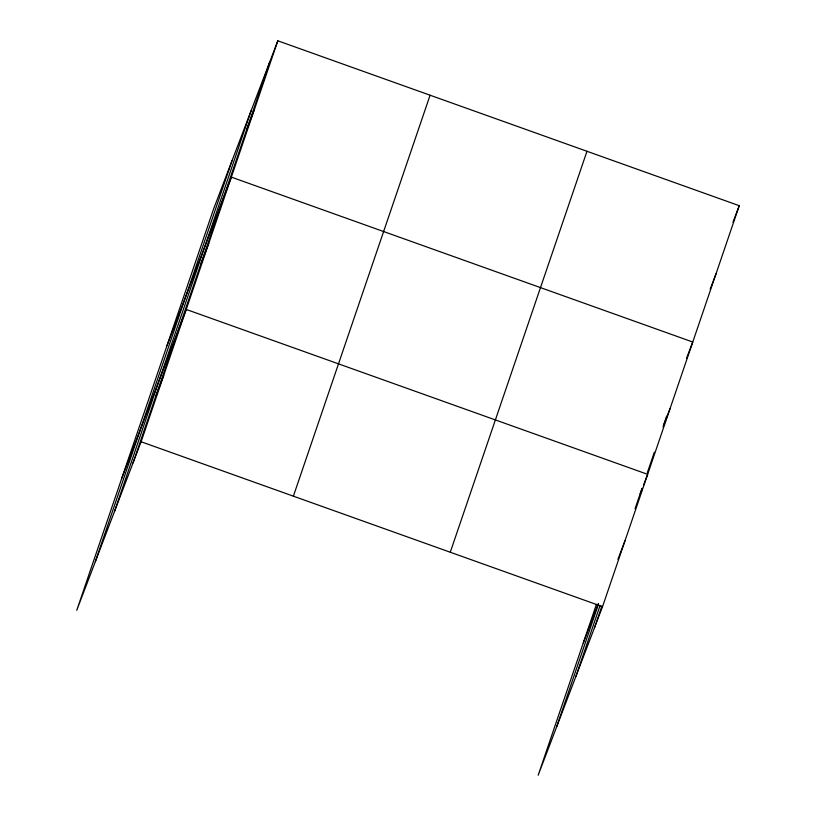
<?xml version="1.0" encoding="UTF-8"?>
<svg xmlns="http://www.w3.org/2000/svg" width="816" height="816" viewBox="0 0 816 816"><rect width="100%" height="100%" fill="white"/><g stroke="black" fill="none" stroke-linecap="round" stroke-linejoin="round"><path stroke-width="1.22" d="M95.329 561.673L232.03 160.711M114.454 511.571L251.165 110.609M133.028 462.937L269.729 61.985M277.817 40.8L213.455 209.345L76.755 610.307L141.117 441.752L277.817 40.8L739.245 205.693L602.545 606.655L538.183 775.2L596.414 604.391M293.383 496.169L430.093 95.217M450.269 552.238L586.979 151.286M556.747 726.566L598.577 603.881M575.882 676.464L600.076 605.492M594.456 627.83L601.831 606.186M635.052 508.745L639.56 495.516M639.979 494.312L642.029 488.305M647.353 472.668L654.33 452.217M663.765 424.555L666.631 416.129M246.493 130.142L254.582 108.967M166.984 345.668L231.346 177.123L692.764 342.026L686.47 358.499M200.695 264.466L208.784 243.28M121.87 477.982L186.232 309.437L647.649 474.341L643.61 484.928M155.581 396.78L163.669 375.595M732.952 222.176L739.245 205.693M710.165 289.16L716.009 273.86M663.02 427.003L670.211 408.184M583.287 642.886L598.24 603.738M640.009 494.343L642.263 488.458M617.906 559.327L625.097 540.498M141.117 441.752L602.545 606.655"/></g></svg>
